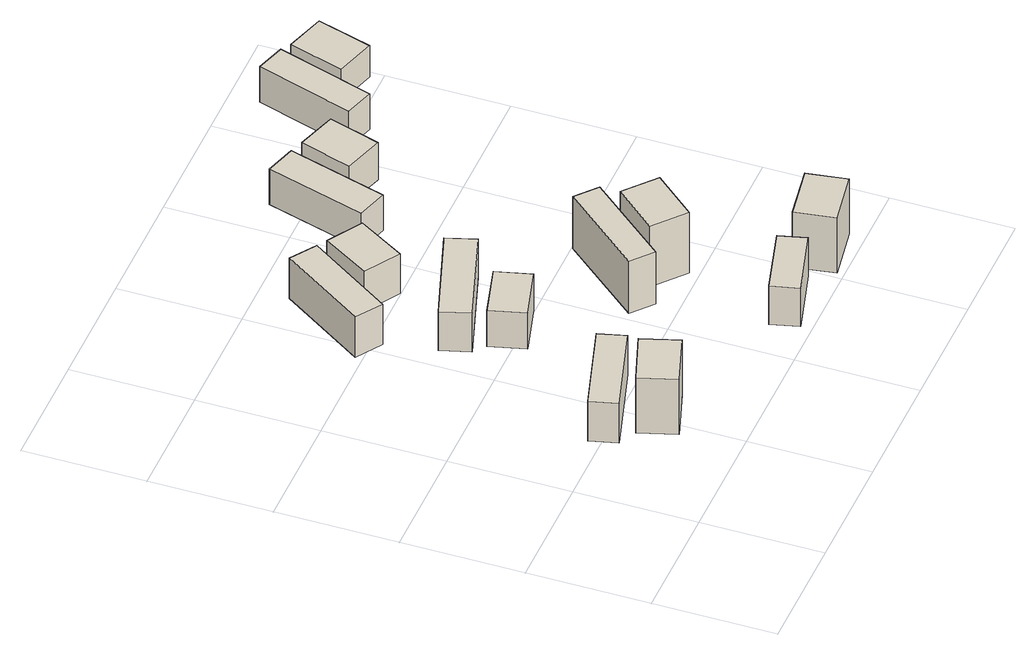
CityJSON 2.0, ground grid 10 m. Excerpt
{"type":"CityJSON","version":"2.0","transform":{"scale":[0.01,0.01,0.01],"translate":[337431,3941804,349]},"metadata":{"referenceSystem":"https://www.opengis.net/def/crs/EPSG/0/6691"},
"CityObjects":{
"building1":{"type":"Building","attributes":{"measuredHeight":4.2,"BuildingIDAttribute.prefecture":"14","BuildingIDAttribute.city":"14151","BuildingDetailAttribute.surveyYear":2015},"geometry":[{"type":"Solid","lod":"1","boundaries":[[[[0,1,2,3]],[[2,4,5,3]],[[1,6,4,2]],[[0,7,6,1]],[[3,5,7,0]],[[4,6,7,5]]]]}]},
"building2":{"type":"Building","attributes":{"measuredHeight":5.6,"BuildingIDAttribute.prefecture":"14","BuildingIDAttribute.city":"14151","BuildingDetailAttribute.surveyYear":2015},"geometry":[{"type":"Solid","lod":"1","boundaries":[[[[8,9,10,11]],[[10,12,13,11]],[[9,14,12,10]],[[8,15,14,9]],[[11,13,15,8]],[[12,14,15,13]]]]}]},
"building3":{"type":"Building","attributes":{"measuredHeight":4.5,"BuildingIDAttribute.prefecture":"14","BuildingIDAttribute.city":"14151","BuildingDetailAttribute.surveyYear":2015},"geometry":[{"type":"Solid","lod":"1","boundaries":[[[[16,17,18,19]],[[18,20,21,19]],[[17,22,20,18]],[[16,23,22,17]],[[19,21,23,16]],[[20,22,23,21]]]]}]},
"building4":{"type":"Building","attributes":{"measuredHeight":3.9,"BuildingIDAttribute.prefecture":"14","BuildingIDAttribute.city":"14151","BuildingDetailAttribute.surveyYear":2015},"geometry":[{"type":"Solid","lod":"1","boundaries":[[[[24,25,26,27]],[[26,28,29,27]],[[25,30,28,26]],[[24,31,30,25]],[[27,29,31,24]],[[28,30,31,29]]]]}]},
"building5":{"type":"Building","attributes":{"measuredHeight":4.2,"BuildingIDAttribute.prefecture":"14","BuildingIDAttribute.city":"14151","BuildingDetailAttribute.surveyYear":2015},"geometry":[{"type":"Solid","lod":"1","boundaries":[[[[32,33,34,35]],[[34,36,37,35]],[[33,38,36,34]],[[32,39,38,33]],[[35,37,39,32]],[[36,38,39,37]]]]}]},
"building6":{"type":"Building","attributes":{"measuredHeight":4.1,"BuildingIDAttribute.prefecture":"14","BuildingIDAttribute.city":"14151","BuildingDetailAttribute.surveyYear":2015},"geometry":[{"type":"Solid","lod":"1","boundaries":[[[[40,41,42,43]],[[42,44,45,43]],[[41,46,44,42]],[[40,47,46,41]],[[43,45,47,40]],[[44,46,47,45]]]]}]},
"building7":{"type":"Building","attributes":{"measuredHeight":5.5,"BuildingIDAttribute.prefecture":"14","BuildingIDAttribute.city":"14151","BuildingDetailAttribute.surveyYear":2015},"geometry":[{"type":"Solid","lod":"1","boundaries":[[[[48,49,50,51]],[[50,52,53,51]],[[49,54,52,50]],[[48,55,54,49]],[[51,53,55,48]],[[52,54,55,53]]]]}]},
"building8":{"type":"Building","attributes":{"measuredHeight":4.1,"BuildingIDAttribute.prefecture":"14","BuildingIDAttribute.city":"14151","BuildingDetailAttribute.surveyYear":2015},"geometry":[{"type":"Solid","lod":"1","boundaries":[[[[56,57,58,59]],[[58,60,61,59]],[[57,62,60,58]],[[56,63,62,57]],[[59,61,63,56]],[[60,62,63,61]]]]}]},
"building9":{"type":"Building","attributes":{"measuredHeight":4.1,"BuildingIDAttribute.prefecture":"14","BuildingIDAttribute.city":"14151","BuildingDetailAttribute.surveyYear":2015},"geometry":[{"type":"Solid","lod":"1","boundaries":[[[[64,65,66,67]],[[66,68,69,67]],[[65,70,68,66]],[[64,71,70,65]],[[67,69,71,64]],[[68,70,71,69]]]]}]},
"building10":{"type":"Building","attributes":{"measuredHeight":6.2,"BuildingIDAttribute.prefecture":"14","BuildingIDAttribute.city":"14151","BuildingDetailAttribute.surveyYear":2015},"geometry":[{"type":"Solid","lod":"1","boundaries":[[[[72,73,74,75]],[[74,76,77,75]],[[73,78,76,74]],[[72,79,78,73]],[[75,77,79,72]],[[76,78,79,77]]]]}]},
"building11":{"type":"Building","attributes":{"measuredHeight":3.8,"BuildingIDAttribute.prefecture":"14","BuildingIDAttribute.city":"14151","BuildingDetailAttribute.surveyYear":2015},"geometry":[{"type":"Solid","lod":"1","boundaries":[[[[80,81,82,83]],[[82,84,85,83]],[[81,86,84,82]],[[80,87,86,81]],[[83,85,87,80]],[[84,86,87,85]]]]}]},
"building12":{"type":"Building","attributes":{"measuredHeight":5.8,"BuildingIDAttribute.prefecture":"14","BuildingIDAttribute.city":"14151","BuildingDetailAttribute.surveyYear":2015},"geometry":[{"type":"Solid","lod":"1","boundaries":[[[[88,89,90,91]],[[90,92,93,91]],[[89,94,92,90]],[[88,95,94,89]],[[91,93,95,88]],[[92,94,95,93]]]]}]},
"building13":{"type":"Building","attributes":{"measuredHeight":4.1,"BuildingIDAttribute.prefecture":"14","BuildingIDAttribute.city":"14151","BuildingDetailAttribute.surveyYear":2015},"geometry":[{"type":"Solid","lod":"1","boundaries":[[[[96,97,98,99]],[[98,100,101,99]],[[97,102,100,98]],[[96,103,102,97]],[[99,101,103,96]],[[100,102,103,101]]]]}]},
"building14":{"type":"Building","attributes":{"measuredHeight":3.3,"BuildingIDAttribute.prefecture":"14","BuildingIDAttribute.city":"14151","BuildingDetailAttribute.surveyYear":2015},"geometry":[{"type":"Solid","lod":"1","boundaries":[[[[104,105,106,107]],[[106,108,109,107]],[[105,110,108,106]],[[104,111,110,105]],[[107,109,111,104]],[[108,110,111,109]]]]}]}
},
"vertices":[
[131,681,562],[67,909,562],[823,1126,562],[888,898,562],[823,1126,944],[888,898,944],[67,909,944],[131,681,944],
[912,826,382],[1014,516,382],[582,374,382],[480,683,382],[582,374,914],[480,683,914],[1014,516,914],[912,826,914],
[682,3504,692],[891,3364,692],[427,2667,692],[217,2807,692],[427,2667,1083],[217,2807,1083],[891,3364,1083],[682,3504,1083],
[837,1672,622],[757,1966,622],[1196,2083,622],[1274,1790,622],[1196,2083,972],[1274,1790,972],[757,1966,972],[837,1672,972],
[651,2043,632],[574,2284,632],[1389,2545,632],[1466,2304,632],[1389,2545,1007],[1466,2304,1007],[574,2284,1007],[651,2043,1007],
[1053,2766,665],[767,2941,665],[1003,3329,665],[1289,3154,665],[1003,3329,1051],[1289,3154,1051],[767,2941,1051],[1053,2766,1051],
[1844,1038,456],[1670,1185,456],[2224,1839,456],[2398,1691,456],[2224,1839,959],[2398,1691,959],[1670,1185,959],[1844,1038,959],
[2717,408,247],[2778,179,247],[2212,28,247],[2151,258,247],[2212,28,617],[2151,258,617],[2778,179,617],[2717,408,617],
[1635,3120,715],[1377,3196,715],[1617,4014,715],[1875,3938,715],[1617,4014,1058],[1875,3938,1058],[1377,3196,1058],[1635,3120,1058],
[2432,1542,349],[2685,1324,349],[2384,975,349],[2132,1193,349],[2384,975,934],[2132,1193,934],[2685,1324,934],[2432,1542,934],
[1994,3899,694],[2324,3796,694],[2191,3370,694],[1861,3474,694],[2191,3370,1054],[1861,3474,1054],[2324,3796,1054],[1994,3899,1054],
[3454,464,91],[3509,130,91],[3057,56,91],[3002,390,91],[3057,56,626],[3002,390,626],[3509,130,626],[3454,464,626],
[2659,3611,742],[2416,3687,742],[2666,4486,742],[2909,4410,742],[2666,4486,1087],[2909,4410,1087],[2416,3687,1087],[2659,3611,1087],
[3034,4379,739],[3363,4279,739],[3226,3827,739],[2897,3927,739],[3226,3827,1044],[2897,3927,1044],[3363,4279,1044],[3034,4379,1044]
]}
